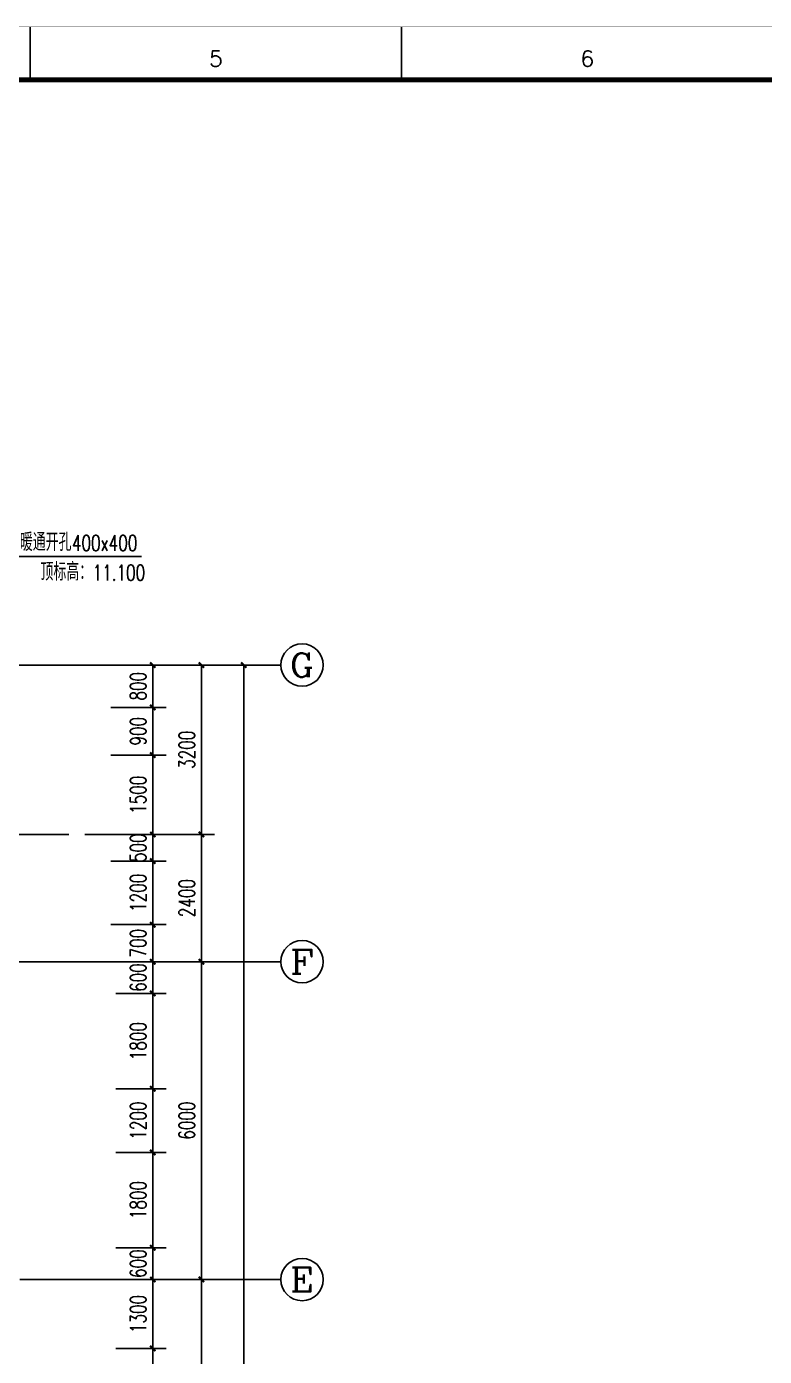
# Model space of a CAD drawing. Header units: millimetres. Extents: x 172649 to 472543, y 238332 to 449264.
# Drawn here: x 322382 to 336306, y 315222 to 340324 of the extents above; entities that cross this region are included whole.
import ezdxf
from ezdxf.enums import TextEntityAlignment as Align

# ---------------------------------------------------------------- set-up
doc = ezdxf.new("R2010")
doc.units = ezdxf.units.MM
doc.header["$LTSCALE"] = 1000
doc.linetypes.add('CENTER', pattern=[2, 1.25, -0.25, 0.25, -0.25])
doc.linetypes.add('DOTE', pattern=[2.42, 2, -0.2, 0.02, -0.2])
for name, color, linetype in [('AXIS', 3, 'Continuous'), ('AXIS_TEXT', 7, 'Continuous'), ('DIM_LEAD', 3, 'Continuous'), ('DOTE', 1, 'CENTER'), ('PUB_DIM', 3, 'Continuous'), ('PUB_TEXT', 7, 'Continuous')]:
    doc.layers.add(name, color=color, linetype=linetype)
doc.styles.add('_TCH_AXIS', font='COMPLEX', dxfattribs={"bigfont": 'GBCBIG'})
doc.styles.add('_TCH_DIM', font='SIMPLEX', dxfattribs={"bigfont": 'GBCBIG'})
doc.styles.add('_TCH_DIM_T3', font='SIMPLEX', dxfattribs={"width": 0.705882, "bigfont": 'GBCBIG'})
doc.styles.get("Standard").update_dxf_attribs({"font": 'txt', "bigfont": 'gbcbig.shx'})
doc.dimstyles.new('_TCH_ARCH&&100', dxfattribs={"dimtxt": 297.5, "dimasz": 100, "dimexe": 250, "dimexo": 300, "dimgap": 126.25, "dimtad": 1, "dimdec": 0, "dimzin": 0, "dimdsep": 46, "dimtxsty": '_TCH_DIM_T3', "dimblk": 'ARCHTICK', "dimcen": 0.09, "dimclrt": 7, "dimazin": 2, "dimtfac": 1, "dimtdec": 0, "dimtix": 1, "dimtmove": 2, "dimatfit": 3, "dimfxl": 1, "dimtolj": 1, "dimtzin": 0, "dimarcsym": 0})

# ---------------------------------------------------------------- blocks, each defined once
blk = doc.blocks.new('GEDI_WK_A1')
at = {"color": 3}
for p, q in [((280.33, 584), (280.33, 594)), ((350.42, 584), (350.42, 594))]:
    blk.add_line(p, q, dxfattribs=at)
for points, const_width in [([(0, 0), (841, 0), (841, 594), (0, 594)], 0.1), ([(25, 10), (831, 10), (831, 584), (25, 584)], 1)]:
    blk.add_lwpolyline(points, close=True, dxfattribs=dict(at, const_width=const_width))
for s, p in [('5', (315.38, 588)), ('6', (385.46, 588))]:
    blk.add_text(s, height=3, dxfattribs=at).set_placement(p, align=Align.MIDDLE)
blk = doc.blocks.new('_ArchTick')
at = {"color": 0, "linetype": 'ByBlock', "const_width": 0.4}
blk.add_lwpolyline([(-0.5, -0.5), (0.5, 0.5)], dxfattribs=at)
blk = doc.blocks.new('*D238')
at = {"layer": 'DEFPOINTS', "color": 0}
for p in [(323769, 322673), (324763, 322673), (323769, 322073)]:
    blk.add_point(p, dxfattribs=at)
at = {"layer": 'PUB_DIM', "color": 0, "lineweight": -2}
for p, q in [((324069, 322673), (325013, 322673)), ((324763, 322673), (324763, 322773)), ((324763, 322073), (324763, 322673)), ((324069, 322073), (325013, 322073)), ((324763, 322073), (324763, 321973))]:
    blk.add_line(p, q, dxfattribs=at)
at = {"layer": 'PUB_DIM', "color": 0, "lineweight": -2, "xscale": 100, "yscale": 100, "zscale": 100}
for p, rotation in [((324763, 322673), 270), ((324763, 322073), 90)]:
    blk.add_blockref('_ArchTick', p, dxfattribs=dict(at, rotation=rotation))
at = {"layer": 'PUB_DIM', "color": 7, "insert": (324488, 322373), "char_height": 297.5, "attachment_point": 5, "rotation": 90, "style": '_TCH_DIM_T3'}
blk.add_mtext('\\A1;600', dxfattribs=at)
blk = doc.blocks.new('*D239')
at = {"layer": 'DEFPOINTS', "color": 0}
for p in [(323769, 322073), (324763, 322073), (323769, 320273)]:
    blk.add_point(p, dxfattribs=at)
at = {"layer": 'PUB_DIM', "color": 0, "lineweight": -2}
for p, q in [((324069, 322073), (325013, 322073)), ((324763, 320273), (324763, 322073)), ((324069, 320273), (325013, 320273))]:
    blk.add_line(p, q, dxfattribs=at)
at = {"layer": 'PUB_DIM', "color": 0, "lineweight": -2, "xscale": 100, "yscale": 100, "zscale": 100}
for p, rotation in [((324763, 322073), 90), ((324763, 320273), 270)]:
    blk.add_blockref('_ArchTick', p, dxfattribs=dict(at, rotation=rotation))
at = {"layer": 'PUB_DIM', "color": 7, "insert": (324488, 321173), "char_height": 297.5, "attachment_point": 5, "rotation": 90, "style": '_TCH_DIM_T3'}
blk.add_mtext('\\A1;1800', dxfattribs=at)
blk = doc.blocks.new('*D240')
at = {"layer": 'DEFPOINTS', "color": 0}
for p in [(323769, 320273), (324763, 320273), (323769, 319073)]:
    blk.add_point(p, dxfattribs=at)
at = {"layer": 'PUB_DIM', "color": 0, "lineweight": -2}
for p, q in [((324069, 320273), (325013, 320273)), ((324763, 319073), (324763, 320273)), ((324069, 319073), (325013, 319073))]:
    blk.add_line(p, q, dxfattribs=at)
at = {"layer": 'PUB_DIM', "color": 0, "lineweight": -2, "xscale": 100, "yscale": 100, "zscale": 100}
for p, rotation in [((324763, 320273), 90), ((324763, 319073), 270)]:
    blk.add_blockref('_ArchTick', p, dxfattribs=dict(at, rotation=rotation))
at = {"layer": 'PUB_DIM', "color": 7, "insert": (324488, 319673), "char_height": 297.5, "attachment_point": 5, "rotation": 90, "style": '_TCH_DIM_T3'}
blk.add_mtext('\\A1;1200', dxfattribs=at)
blk = doc.blocks.new('*D241')
at = {"layer": 'DEFPOINTS', "color": 0}
for p in [(323769, 319073), (324763, 319073), (323769, 317273)]:
    blk.add_point(p, dxfattribs=at)
at = {"layer": 'PUB_DIM', "color": 0, "lineweight": -2}
for p, q in [((324069, 319073), (325013, 319073)), ((324763, 317273), (324763, 319073)), ((324069, 317273), (325013, 317273))]:
    blk.add_line(p, q, dxfattribs=at)
at = {"layer": 'PUB_DIM', "color": 0, "lineweight": -2, "xscale": 100, "yscale": 100, "zscale": 100}
for p, rotation in [((324763, 319073), 90), ((324763, 317273), 270)]:
    blk.add_blockref('_ArchTick', p, dxfattribs=dict(at, rotation=rotation))
at = {"layer": 'PUB_DIM', "color": 7, "insert": (324488, 318173), "char_height": 297.5, "attachment_point": 5, "rotation": 90, "style": '_TCH_DIM_T3'}
blk.add_mtext('\\A1;1800', dxfattribs=at)
blk = doc.blocks.new('*D242')
at = {"layer": 'DEFPOINTS', "color": 0}
for p in [(323769, 317273), (324763, 317273), (323769, 316673)]:
    blk.add_point(p, dxfattribs=at)
at = {"layer": 'PUB_DIM', "color": 0, "lineweight": -2}
for p, q in [((324763, 317273), (324763, 317373)), ((324069, 317273), (325013, 317273)), ((324763, 316673), (324763, 317273)), ((324069, 316673), (325013, 316673)), ((324763, 316673), (324763, 316573))]:
    blk.add_line(p, q, dxfattribs=at)
at = {"layer": 'PUB_DIM', "color": 0, "lineweight": -2, "xscale": 100, "yscale": 100, "zscale": 100}
for p, rotation in [((324763, 317273), 270), ((324763, 316673), 90)]:
    blk.add_blockref('_ArchTick', p, dxfattribs=dict(at, rotation=rotation))
at = {"layer": 'PUB_DIM', "color": 7, "insert": (324488, 316973), "char_height": 297.5, "attachment_point": 5, "rotation": 90, "style": '_TCH_DIM_T3'}
blk.add_mtext('\\A1;600', dxfattribs=at)
blk = doc.blocks.new('*D243')
at = {"layer": 'DEFPOINTS', "color": 0}
for p in [(323769, 316673), (324763, 316673), (323769, 315373)]:
    blk.add_point(p, dxfattribs=at)
at = {"layer": 'PUB_DIM', "color": 0, "lineweight": -2}
for p, q in [((324069, 316673), (325013, 316673)), ((324763, 315373), (324763, 316673)), ((324069, 315373), (325013, 315373))]:
    blk.add_line(p, q, dxfattribs=at)
at = {"layer": 'PUB_DIM', "color": 0, "lineweight": -2, "xscale": 100, "yscale": 100, "zscale": 100}
for p, rotation in [((324763, 316673), 90), ((324763, 315373), 270)]:
    blk.add_blockref('_ArchTick', p, dxfattribs=dict(at, rotation=rotation))
at = {"layer": 'PUB_DIM', "color": 7, "insert": (324488, 316023), "char_height": 297.5, "attachment_point": 5, "rotation": 90, "style": '_TCH_DIM_T3'}
blk.add_mtext('\\A1;1300', dxfattribs=at)
blk = doc.blocks.new('*D244')
at = {"layer": 'DEFPOINTS', "color": 0}
for p in [(323769, 315373), (324763, 315373), (323769, 313573)]:
    blk.add_point(p, dxfattribs=at)
at = {"layer": 'PUB_DIM', "color": 0, "lineweight": -2}
for p, q in [((324069, 315373), (325013, 315373)), ((324763, 313573), (324763, 315373)), ((324069, 313573), (325013, 313573))]:
    blk.add_line(p, q, dxfattribs=at)
at = {"layer": 'PUB_DIM', "color": 0, "lineweight": -2, "xscale": 100, "yscale": 100, "zscale": 100}
for p, rotation in [((324763, 315373), 90), ((324763, 313573), 270)]:
    blk.add_blockref('_ArchTick', p, dxfattribs=dict(at, rotation=rotation))
at = {"layer": 'PUB_DIM', "color": 7, "insert": (324488, 314473), "char_height": 297.5, "attachment_point": 5, "rotation": 90, "style": '_TCH_DIM_T3'}
blk.add_mtext('\\A1;1800', dxfattribs=at)
blk = doc.blocks.new('*D258')
at = {"layer": 'DEFPOINTS', "color": 0}
for p in [(323672, 328273), (324763, 328273), (323672, 327473)]:
    blk.add_point(p, dxfattribs=at)
at = {"layer": 'PUB_DIM', "color": 0, "lineweight": -2}
for p, q in [((323972, 328273), (325013, 328273)), ((324763, 327473), (324763, 328273)), ((323972, 327473), (325013, 327473))]:
    blk.add_line(p, q, dxfattribs=at)
at = {"layer": 'PUB_DIM', "color": 0, "lineweight": -2, "xscale": 100, "yscale": 100, "zscale": 100}
for p, rotation in [((324763, 328273), 90), ((324763, 327473), 270)]:
    blk.add_blockref('_ArchTick', p, dxfattribs=dict(at, rotation=rotation))
at = {"layer": 'PUB_DIM', "color": 7, "insert": (324488, 327873), "char_height": 297.5, "attachment_point": 5, "rotation": 90, "style": '_TCH_DIM_T3'}
blk.add_mtext('\\A1;800', dxfattribs=at)
blk = doc.blocks.new('*D259')
at = {"layer": 'DEFPOINTS', "color": 0}
for p in [(323672, 327473), (324763, 327473), (323672, 326573)]:
    blk.add_point(p, dxfattribs=at)
at = {"layer": 'PUB_DIM', "color": 0, "lineweight": -2}
for p, q in [((323972, 327473), (325013, 327473)), ((324763, 326573), (324763, 327473)), ((323972, 326573), (325013, 326573))]:
    blk.add_line(p, q, dxfattribs=at)
at = {"layer": 'PUB_DIM', "color": 0, "lineweight": -2, "xscale": 100, "yscale": 100, "zscale": 100}
for p, rotation in [((324763, 327473), 90), ((324763, 326573), 270)]:
    blk.add_blockref('_ArchTick', p, dxfattribs=dict(at, rotation=rotation))
at = {"layer": 'PUB_DIM', "color": 7, "insert": (324488, 327023), "char_height": 297.5, "attachment_point": 5, "rotation": 90, "style": '_TCH_DIM_T3'}
blk.add_mtext('\\A1;900', dxfattribs=at)
blk = doc.blocks.new('*D260')
at = {"layer": 'DEFPOINTS', "color": 0}
for p in [(323672, 326573), (324763, 326573), (323672, 325073)]:
    blk.add_point(p, dxfattribs=at)
at = {"layer": 'PUB_DIM', "color": 0, "lineweight": -2}
for p, q in [((323972, 326573), (325013, 326573)), ((324763, 325073), (324763, 326573)), ((323972, 325073), (325013, 325073))]:
    blk.add_line(p, q, dxfattribs=at)
at = {"layer": 'PUB_DIM', "color": 0, "lineweight": -2, "xscale": 100, "yscale": 100, "zscale": 100}
for p, rotation in [((324763, 326573), 90), ((324763, 325073), 270)]:
    blk.add_blockref('_ArchTick', p, dxfattribs=dict(at, rotation=rotation))
at = {"layer": 'PUB_DIM', "color": 7, "insert": (324488, 325823), "char_height": 297.5, "attachment_point": 5, "rotation": 90, "style": '_TCH_DIM_T3'}
blk.add_mtext('\\A1;1500', dxfattribs=at)
blk = doc.blocks.new('*D261')
at = {"layer": 'DEFPOINTS', "color": 0}
for p in [(323672, 325073), (324763, 325073), (323672, 324573)]:
    blk.add_point(p, dxfattribs=at)
at = {"layer": 'PUB_DIM', "color": 0, "lineweight": -2}
for p, q in [((323972, 325073), (325013, 325073)), ((324763, 325073), (324763, 325173)), ((324763, 324573), (324763, 325073)), ((323972, 324573), (325013, 324573)), ((324763, 324573), (324763, 324473))]:
    blk.add_line(p, q, dxfattribs=at)
at = {"layer": 'PUB_DIM', "color": 0, "lineweight": -2, "xscale": 100, "yscale": 100, "zscale": 100}
for p, rotation in [((324763, 325073), 270), ((324763, 324573), 90)]:
    blk.add_blockref('_ArchTick', p, dxfattribs=dict(at, rotation=rotation))
at = {"layer": 'PUB_DIM', "color": 7, "insert": (324488, 324823), "char_height": 297.5, "attachment_point": 5, "rotation": 90, "style": '_TCH_DIM_T3'}
blk.add_mtext('\\A1;500', dxfattribs=at)
blk = doc.blocks.new('*D262')
at = {"layer": 'DEFPOINTS', "color": 0}
for p in [(323672, 324573), (324763, 324573), (323672, 323373)]:
    blk.add_point(p, dxfattribs=at)
at = {"layer": 'PUB_DIM', "color": 0, "lineweight": -2}
for p, q in [((323972, 324573), (325013, 324573)), ((324763, 323373), (324763, 324573)), ((323972, 323373), (325013, 323373))]:
    blk.add_line(p, q, dxfattribs=at)
at = {"layer": 'PUB_DIM', "color": 0, "lineweight": -2, "xscale": 100, "yscale": 100, "zscale": 100}
for p, rotation in [((324763, 324573), 90), ((324763, 323373), 270)]:
    blk.add_blockref('_ArchTick', p, dxfattribs=dict(at, rotation=rotation))
at = {"layer": 'PUB_DIM', "color": 7, "insert": (324488, 323973), "char_height": 297.5, "attachment_point": 5, "rotation": 90, "style": '_TCH_DIM_T3'}
blk.add_mtext('\\A1;1200', dxfattribs=at)
blk = doc.blocks.new('*D263')
at = {"layer": 'DEFPOINTS', "color": 0}
for p in [(323672, 323373), (324763, 323373), (323672, 322673)]:
    blk.add_point(p, dxfattribs=at)
at = {"layer": 'PUB_DIM', "color": 0, "lineweight": -2}
for p, q in [((323972, 323373), (325013, 323373)), ((324763, 323373), (324763, 323473)), ((324763, 322673), (324763, 323373)), ((323972, 322673), (325013, 322673)), ((324763, 322673), (324763, 322573))]:
    blk.add_line(p, q, dxfattribs=at)
at = {"layer": 'PUB_DIM', "color": 0, "lineweight": -2, "xscale": 100, "yscale": 100, "zscale": 100}
for p, rotation in [((324763, 323373), 270), ((324763, 322673), 90)]:
    blk.add_blockref('_ArchTick', p, dxfattribs=dict(at, rotation=rotation))
at = {"layer": 'PUB_DIM', "color": 7, "insert": (324488, 323023), "char_height": 297.5, "attachment_point": 5, "rotation": 90, "style": '_TCH_DIM_T3'}
blk.add_mtext('\\A1;700', dxfattribs=at)
blk = doc.blocks.new('*D264')
at = {"layer": 'AXIS', "color": 0, "lineweight": -2}
for p, q in [((323481, 328273), (325931, 328273)), ((325681, 325073), (325681, 328273)), ((323481, 325073), (325931, 325073))]:
    blk.add_line(p, q, dxfattribs=at)
at = {"layer": 'DEFPOINTS', "color": 0}
for p in [(323181, 328273), (325681, 328273), (323181, 325073)]:
    blk.add_point(p, dxfattribs=at)
at = {"layer": 'AXIS', "color": 0, "lineweight": -2, "xscale": 100, "yscale": 100, "zscale": 100}
for p, rotation in [((325681, 328273), 90), ((325681, 325073), 270)]:
    blk.add_blockref('_ArchTick', p, dxfattribs=dict(at, rotation=rotation))
at = {"layer": 'AXIS', "color": 7, "insert": (325406, 326673), "char_height": 297.5, "attachment_point": 5, "rotation": 90, "style": '_TCH_DIM_T3'}
blk.add_mtext('\\A1;3200', dxfattribs=at)
blk = doc.blocks.new('*D265')
at = {"layer": 'AXIS', "color": 0, "lineweight": -2}
for p, q in [((323481, 325073), (325931, 325073)), ((325681, 322673), (325681, 325073)), ((323481, 322673), (325931, 322673))]:
    blk.add_line(p, q, dxfattribs=at)
at = {"layer": 'DEFPOINTS', "color": 0}
for p in [(323181, 325073), (325681, 325073), (323181, 322673)]:
    blk.add_point(p, dxfattribs=at)
at = {"layer": 'AXIS', "color": 0, "lineweight": -2, "xscale": 100, "yscale": 100, "zscale": 100}
for p, rotation in [((325681, 325073), 90), ((325681, 322673), 270)]:
    blk.add_blockref('_ArchTick', p, dxfattribs=dict(at, rotation=rotation))
at = {"layer": 'AXIS', "color": 7, "insert": (325406, 323873), "char_height": 297.5, "attachment_point": 5, "rotation": 90, "style": '_TCH_DIM_T3'}
blk.add_mtext('\\A1;2400', dxfattribs=at)
blk = doc.blocks.new('*D266')
at = {"layer": 'AXIS', "color": 0, "lineweight": -2}
for p, q in [((323481, 322673), (325931, 322673)), ((325681, 316673), (325681, 322673)), ((323481, 316673), (325931, 316673))]:
    blk.add_line(p, q, dxfattribs=at)
at = {"layer": 'DEFPOINTS', "color": 0}
for p in [(323181, 322673), (325681, 322673), (323181, 316673)]:
    blk.add_point(p, dxfattribs=at)
at = {"layer": 'AXIS', "color": 0, "lineweight": -2, "xscale": 100, "yscale": 100, "zscale": 100}
for p, rotation in [((325681, 322673), 90), ((325681, 316673), 270)]:
    blk.add_blockref('_ArchTick', p, dxfattribs=dict(at, rotation=rotation))
at = {"layer": 'AXIS', "color": 7, "insert": (325406, 319673), "char_height": 297.5, "attachment_point": 5, "rotation": 90, "style": '_TCH_DIM_T3'}
blk.add_mtext('\\A1;6000', dxfattribs=at)
blk = doc.blocks.new('*D267')
at = {"layer": 'AXIS', "color": 0, "lineweight": -2}
for p, q in [((323481, 316673), (325931, 316673)), ((325681, 312073), (325681, 316673)), ((323481, 312073), (325931, 312073))]:
    blk.add_line(p, q, dxfattribs=at)
at = {"layer": 'DEFPOINTS', "color": 0}
for p in [(323181, 316673), (325681, 316673), (323181, 312073)]:
    blk.add_point(p, dxfattribs=at)
at = {"layer": 'AXIS', "color": 0, "lineweight": -2, "xscale": 100, "yscale": 100, "zscale": 100}
for p, rotation in [((325681, 316673), 90), ((325681, 312073), 270)]:
    blk.add_blockref('_ArchTick', p, dxfattribs=dict(at, rotation=rotation))
at = {"layer": 'AXIS', "color": 7, "insert": (325406, 314373), "char_height": 297.5, "attachment_point": 5, "rotation": 90, "style": '_TCH_DIM_T3'}
blk.add_mtext('\\A1;4600', dxfattribs=at)
blk = doc.blocks.new('*D272')
at = {"layer": 'AXIS', "color": 0, "lineweight": -2}
for p, q in [((323481, 328273), (326731, 328273)), ((326481, 298273), (326481, 328273)), ((323481, 298273), (326731, 298273))]:
    blk.add_line(p, q, dxfattribs=at)
at = {"layer": 'DEFPOINTS', "color": 0}
for p in [(323181, 328273), (326481, 328273), (323181, 298273)]:
    blk.add_point(p, dxfattribs=at)
at = {"layer": 'AXIS', "color": 0, "lineweight": -2, "xscale": 100, "yscale": 100, "zscale": 100}
for p, rotation in [((326481, 328273), 90), ((326481, 298273), 270)]:
    blk.add_blockref('_ArchTick', p, dxfattribs=dict(at, rotation=rotation))
at = {"layer": 'AXIS', "color": 7, "insert": (326206, 313273), "char_height": 297.5, "attachment_point": 5, "rotation": 90, "style": '_TCH_DIM_T3'}
blk.add_mtext('\\A1;30000', dxfattribs=at)

msp = doc.modelspace()

# ---------------------------------------------------------------- linework, layer by layer
at = {"layer": 'AXIS'}
for p, q in [((323180.7, 328272.7), (327180.7, 328272.7)), ((323180.7, 322672.7), (327180.7, 322672.7)), ((323180.7, 316672.7), (327180.7, 316672.7))]:
    msp.add_line(p, q, dxfattribs=at)
for centre in [(327580.7, 328272.7), (327580.7, 322672.7), (327580.7, 316672.7)]:
    msp.add_circle(centre, 400, dxfattribs=at)
at = {"layer": 'DIM_LEAD'}
msp.add_line((322099.9, 330320.7), (324549, 330320.7), dxfattribs=at)
at = {"layer": 'DOTE', "linetype": 'DOTE'}
for p, q in [((306739.1, 328272.7), (323180.7, 328272.7)), ((314955.7, 325072.7), (323180.7, 325072.7)), ((307051.1, 322672.7), (323180.7, 322672.7)), ((305313.9, 316672.7), (323180.7, 316672.7))]:
    msp.add_line(p, q, dxfattribs=at)

# ---------------------------------------------------------------- block references
at = {"xscale": 100, "yscale": 100, "zscale": 100}
msp.add_blockref('GEDI_WK_A1', (294417.3, 280919.4), dxfattribs=at)

# ---------------------------------------------------------------- texts
at = {"layer": 'AXIS_TEXT', "style": '_TCH_AXIS'}
for s, width, p, p2 in [('G', 1.166667, (327354.5, 328046.5), (327807, 328046.5)), ('F', 1.3125, (327354.5, 322446.5), (327807, 322446.5)), ('E', 1.3125, (327354.5, 316446.5), (327807, 316446.5))]:
    msp.add_text(s, height=452.5, dxfattribs=dict(at, width=width)).set_placement(p, p2, align=Align.FIT)
at = {"layer": 'PUB_TEXT', "style": '_TCH_DIM'}
for s, p in [('暖通开孔', (322256, 330425.7)), ('顶标高：', (322646, 329865.7))]:
    msp.add_text(s, height=337.59, dxfattribs=at).set_placement(p)
at = {"layer": 'PUB_TEXT', "style": '_TCH_DIM', "width": 0.705882}
for s, p in [('400x400', (323239, 330425.7)), ('11.100', (323629, 329865.7))]:
    msp.add_text(s, height=297.5, dxfattribs=at).set_placement(p)

# ---------------------------------------------------------------- dimensions: what is measured, and where the dimension line sits
at = {"layer": 'AXIS'}
for p1, p2, distance, text, picture, middle in [((323180.7, 325072.7), (323180.7, 328272.7), -2500, '3200', '*D264', (325405.7, 326672.7)), ((323180.7, 298272.7), (323180.7, 328272.7), -3300, '30000', '*D272', (326205.7, 313272.7)), ((323180.7, 322672.7), (323180.7, 325072.7), -2500, '2400', '*D265', (325405.7, 323872.7)), ((323180.7, 316672.7), (323180.7, 322672.7), -2500, '6000', '*D266', (325405.7, 319672.7)), ((323180.7, 312072.7), (323180.7, 316672.7), -2500, '4600', '*D267', (325405.7, 314372.7))]:
    dim = msp.add_aligned_dim(p1=p1, p2=p2, distance=distance, text=text, dimstyle='_TCH_ARCH&&100', dxfattribs=at)
    dim.commit()
    dim.dimension.update_dxf_attribs({"geometry": picture, "text_midpoint": middle})
at = {"layer": 'PUB_DIM'}
for p1, p2, distance, text, picture, middle in [((323672.1, 327472.7), (323672.1, 328272.7), -1090.5, '800', '*D258', (324487.6, 327872.7)), ((323672.1, 326572.7), (323672.1, 327472.7), -1090.5, '900', '*D259', (324487.6, 327022.7)), ((323672.1, 325072.7), (323672.1, 326572.7), -1090.5, '1500', '*D260', (324487.6, 325822.7)), ((323672.1, 324572.7), (323672.1, 325072.7), -1090.5, '500', '*D261', (324487.6, 324822.7)), ((323672.1, 323372.7), (323672.1, 324572.7), -1090.5, '1200', '*D262', (324487.6, 323972.7)), ((323672.1, 322672.7), (323672.1, 323372.7), -1090.5, '700', '*D263', (324487.6, 323022.7)), ((323768.7, 322072.7), (323768.7, 322672.7), -993.9, '600', '*D238', (324487.6, 322372.7)), ((323768.7, 320272.7), (323768.7, 322072.7), -993.9, '1800', '*D239', (324487.6, 321172.7)), ((323768.7, 319072.7), (323768.7, 320272.7), -993.9, '1200', '*D240', (324487.6, 319672.7)), ((323768.7, 317272.7), (323768.7, 319072.7), -993.9, '1800', '*D241', (324487.6, 318172.7)), ((323768.7, 316672.7), (323768.7, 317272.7), -993.9, '600', '*D242', (324487.6, 316972.7)), ((323768.7, 315372.7), (323768.7, 316672.7), -993.9, '1300', '*D243', (324487.6, 316022.7)), ((323768.7, 313572.7), (323768.7, 315372.7), -993.9, '1800', '*D244', (324487.6, 314472.7))]:
    dim = msp.add_aligned_dim(p1=p1, p2=p2, distance=distance, text=text, dimstyle='_TCH_ARCH&&100', dxfattribs=at)
    dim.commit()
    dim.dimension.update_dxf_attribs({"geometry": picture, "text_midpoint": middle})

doc.saveas('drawing.dxf')
